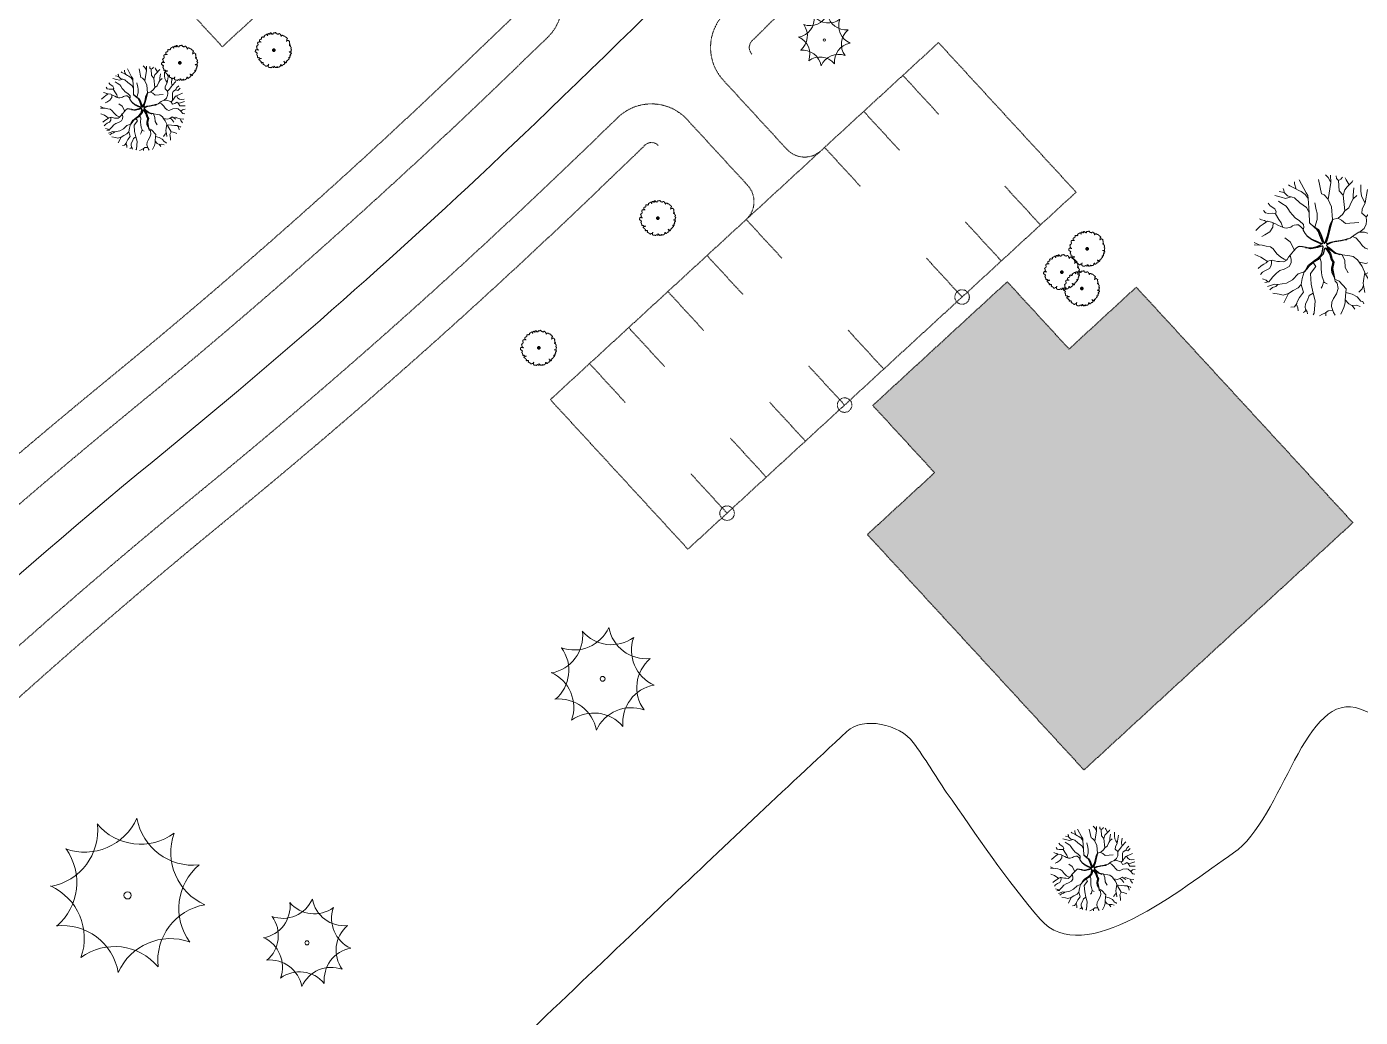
# Model space of a CAD drawing. Header units: feet. Extents: x 99089 to 101049, y 99298 to 100905.
# Drawn here: x 99781.5 to 100057.1, y 99948.9 to 100153.6 of the extents above; entities that cross this region are included whole.
import ezdxf

# ---------------------------------------------------------------- set-up
doc = ezdxf.new("R2010")
doc.units = ezdxf.units.FT
doc.header["$MEASUREMENT"] = 0
doc.linetypes.add('DGN Style 2', pattern=[27.4374, 16.46244, -10.97496])
for name, color, linetype, lineweight in [('Survey Exist Alignments', 1, 'DGN Style 2', 0), ('Survey Exist Building', 52, 'DGN Style 2', 0), ('Survey Exist Driveway', 92, 'DGN Style 2', 0), ('Survey Exist Pavement', 92, 'DGN Style 2', 0), ('Survey Exist Pole', 30, 'DGN Style 2', 0), ('Survey Exist Surface', 7, 'DGN Style 2', 0), ('Survey Exist Trees', 96, 'Continuous', 0)]:
    doc.layers.add(name, color=color, linetype=linetype, lineweight=lineweight)
doc.linetypes.add('StationLine', pattern='A,0,[2,dgnlstyle-.shx,S=0.039683,R=0,X=0,Y=0],100.0002', length=100.0002)
doc.linetypes.add('{ Tree Line }', pattern='A,0,[2,dgnlstyle-lstyle.shx,S=0.059208,R=0,X=0,Y=0],-7.4711', length=7.4711)

# ---------------------------------------------------------------- blocks, each defined once
blk = doc.blocks.new('Parking Light')
at = {"layer": 'Survey Exist Pole', "ltscale": 0.003281}
blk.add_circle((0, 0), 1.5, dxfattribs=at)
blk = doc.blocks.new('C Tree')
at = {"layer": 'Survey Exist Trees', "color": 3}
blk.add_circle((0, 0), 0.00164, dxfattribs=at)
for centre, start, end in [((-0.03928, 0.02941), 280.2067, 5.97162), ((-0.01935, 0.04536), 250.21132, 335.97623), ((0.00593, 0.04896), 220.21132, 305.97623), ((0.02962, 0.03943), 190.21133, 275.97624), ((0.04537, 0.01934), 160.21133, 245.97624), ((-0.04872, 0.00583), 310.2067, 35.97162), ((-0.04537, -0.01935), 340.21132, 65.97623), ((-0.02962, -0.03944), 10.21132, 95.97623), ((-0.00593, -0.04897), 40.21133, 125.97624), ((0.01935, -0.04537), 70.21133, 155.97624)]:
    blk.add_arc(centre, 0.02581, start, end, dxfattribs=at)
at = {"layer": 'Survey Exist Trees', "color": 3, "extrusion": (0, 0, -1)}
for centre, start, end in [((-0.049, -0.00594), 324.07279, 49.74889), ((-0.03947, -0.02965), 354.07279, 79.74889)]:
    blk.add_arc(centre, 0.02583, start, end, dxfattribs=at)
blk = doc.blocks.new('D  Ttree')
at = {"layer": 'Survey Exist Trees', "color": 3, "linetype": 'Continuous', "lineweight": 0, "flags": 128}
for points in [[(0.00265, 0.03471), (0.00128, 0.03704), (-0.00018, 0.03856)], [(0.00266, 0.03832), (0.00281, 0.03448), (0.00129, 0.02512), (0.00318, 0.02123), (0.00377, 0.01439), (0.00678, 0.01502), (0.00906, 0.01713), (0.01042, 0.01907), (0.00949, 0.02755), (0.00738, 0.02981), (0.00691, 0.03556), (0.0059, 0.03655), (0.00572, 0.03805)], [(0.00691, 0.03556), (0.00821, 0.03618), (0.00908, 0.03734)], [(0.01274, 0.03314), (0.01107, 0.03593), (0.01054, 0.03693)], [(-0.00892, 0.01804), (-0.01039, 0.02088), (-0.01406, 0.02346), (-0.01687, 0.02615), (-0.02066, 0.02713), (-0.02249, 0.02897), (-0.02519, 0.02955)], [(-0.02249, 0.02897), (-0.02265, 0.03033), (-0.02305, 0.03123)], [(-0.00954, 0.02565), (-0.01111, 0.02786), (-0.01331, 0.02946), (-0.01453, 0.03007), (-0.01685, 0.0313), (-0.01954, 0.03265), (-0.02021, 0.03311)], [(-0.01599, 0.03084), (-0.01697, 0.03362), (-0.01696, 0.03485)], [(-0.00882, 0.01255), (-0.00892, 0.01804), (-0.00954, 0.02565), (-0.00968, 0.02732), (-0.01064, 0.02875), (-0.01446, 0.03593)], [(0.00119, 0.02549), (-0.00083, 0.02766), (-0.00221, 0.02819), (-0.00388, 0.03599)], [(0.00949, 0.02753), (0.01032, 0.03042), (0.01168, 0.03213), (0.01438, 0.0347), (0.0147, 0.03541)], [(0.01484, 0.02551), (0.01485, 0.0276), (0.01535, 0.03151)], [(0.01832, 0.0074), (0.02093, 0.00949), (0.02192, 0.01172), (0.02215, 0.01356), (0.02192, 0.0157), (0.0196, 0.01785), (0.0198, 0.01998), (0.0215, 0.02344), (0.02274, 0.03057)], [(0.0215, 0.02344), (0.02108, 0.02392), (0.02023, 0.02551), (0.01938, 0.02722), (0.01914, 0.02967), (0.019, 0.03321)], [(-0.02329, 0.01007), (-0.02412, 0.01244), (-0.02534, 0.01428), (-0.02729, 0.01746), (-0.0268, 0.01857), (-0.02765, 0.02016), (-0.0301, 0.02175), (-0.0312, 0.02317)], [(-0.01867, 0.02662), (-0.02176, 0.02579), (-0.02421, 0.0264), (-0.02766, 0.02728)], [(-0.00989, 0.00516), (-0.00989, 0.00516), (-0.01116, 0.0068), (-0.01226, 0.00863), (-0.01188, 0.01023), (-0.012, 0.01157), (-0.0142, 0.01366), (-0.01665, 0.01525), (-0.01799, 0.01684), (-0.01933, 0.01832), (-0.02055, 0.02028), (-0.02141, 0.0215), (-0.02385, 0.0231), (-0.02556, 0.02432)], [(-0.00597, 0.01021), (-0.00465, 0.01438), (-0.00464, 0.01769), (-0.00513, 0.01953), (-0.00585, 0.02345)], [(0.01042, 0.01911), (0.01251, 0.02062), (0.01398, 0.02392), (0.01484, 0.02551), (0.01693, 0.02735)], [(0.02192, 0.01571), (0.02352, 0.01755), (0.02499, 0.01963), (0.0261, 0.02097), (0.02921, 0.02439)], [(0.02601, 0.02087), (0.02537, 0.02318), (0.02537, 0.02403), (0.02602, 0.02786)], [(-0.0321, 0.01309), (-0.03318, 0.0138), (-0.03477, 0.01416), (-0.03597, 0.01471)], [(-0.02728, 0.01744), (-0.02864, 0.01771), (-0.03097, 0.01759), (-0.03268, 0.01796), (-0.03374, 0.01929)], [(0.00651, 0.01497), (0.00852, 0.01401), (0.01069, 0.01213), (0.01792, 0.0127)], [(0.02619, 0.00713), (0.0262, 0.01407), (0.02677, 0.01546), (0.02914, 0.01704), (0.03034, 0.01896), (0.03199, 0.02047)], [(0.02915, 0.01705), (0.03025, 0.01656), (0.0311, 0.01631), (0.03314, 0.01849)], [(-0.01215, 0.0091), (-0.01323, 0.01023), (-0.0147, 0.01145), (-0.01592, 0.01145), (-0.01702, 0.01133), (-0.018, 0.01084), (-0.01886, 0.01023), (-0.02119, 0.00962), (-0.02242, 0.00974), (-0.02437, 0.01048), (-0.02596, 0.01122), (-0.02731, 0.01195), (-0.02939, 0.01293), (-0.03159, 0.01343), (-0.03269, 0.01269), (-0.03392, 0.01184), (-0.03551, 0.01073), (-0.03792, 0.0084)], [(-0.0285, 0.01251), (-0.02866, 0.01012), (-0.03026, 0.00767), (-0.03308, 0.00596), (-0.03465, 0.00512)], [(0.01223, 0.00382), (0.01332, 0.0042), (0.0159, 0.00628), (0.01798, 0.00738), (0.02104, 0.0075), (0.02435, 0.0064), (0.02533, 0.00628), (0.02643, 0.00738), (0.02778, 0.00934), (0.02913, 0.01117), (0.0306, 0.01191), (0.03269, 0.01288), (0.03524, 0.01392)], [(0.02982, 0.01151), (0.03109, 0.00958), (0.03256, 0.0086), (0.03464, 0.0081), (0.03683, 0.00862)], [(-0.02145, -0.00768), (-0.02246, -0.00716), (-0.02441, -0.00618), (-0.02649, -0.00422), (-0.02844, -0.00164), (-0.03003, -0.00042), (-0.03223, -0.00005), (-0.03444, 0.00032), (-0.03879, 0.00054)], [(-0.03576, 0.00039), (-0.03875, 0.00193)], [(-0.01687, -0.00222), (-0.0193, 0.00217), (-0.02212, 0.00433)], [(0.01438, 0.00506), (0.01638, 0.00445), (0.01846, 0.00212), (0.0198, 0.00028), (0.02139, -0.00119), (0.0231, -0.00168), (0.02531, -0.00071), (0.02666, -0.00034), (0.02984, 0.00003), (0.03143, -0.0001), (0.03351, -0.00206), (0.03558, -0.00439), (0.0374, -0.00482)], [(0.02492, 0.00633), (0.0263, 0.00407), (0.02838, 0.00468), (0.0301, 0.00578), (0.03132, 0.00492), (0.03279, 0.00259), (0.03769, 0.00244)], [(0.03104, 0.00512), (0.03193, 0.00505), (0.03365, 0.00529), (0.03726, 0.00638)], [(-0.03164, -0.0085), (-0.03323, -0.00739), (-0.03519, -0.00604), (-0.03846, -0.00468)], [(-0.01447, -0.00032), (-0.01473, -0.00031), (-0.01608, -0.00128), (-0.01743, -0.00288), (-0.01841, -0.00398), (-0.01914, -0.00483), (-0.02013, -0.00618), (-0.02099, -0.00728), (-0.02185, -0.00802), (-0.02283, -0.00863), (-0.02503, -0.0085), (-0.02613, -0.0085), (-0.02785, -0.00801), (-0.02907, -0.00776), (-0.03017, -0.00789), (-0.0314, -0.00825), (-0.03238, -0.00923), (-0.03348, -0.00984), (-0.03495, -0.01082), (-0.03665, -0.01232)], [(-0.01926, -0.00499), (-0.01866, -0.00728), (-0.01879, -0.00924), (-0.01977, -0.01108), (-0.02247, -0.01255), (-0.0248, -0.0134), (-0.02664, -0.01475), (-0.0286, -0.01683), (-0.02995, -0.01842), (-0.03093, -0.0194), (-0.03308, -0.01981)], [(-0.0031, -0.00634), (-0.00238, -0.00864), (-0.00251, -0.0122), (-0.00227, -0.01465), (-0.00191, -0.01673), (-0.00106, -0.01906), (-0.00192, -0.02199), (-0.00254, -0.02297)], [(0.00902, -0.00485), (0.01311, -0.00534), (0.01493, -0.00575), (0.01734, -0.00757), (0.01821, -0.00884), (0.01979, -0.01116), (0.02163, -0.01535), (0.02498, -0.0211), (0.02379, -0.02336), (0.02437, -0.02683), (0.02448, -0.02868)], [(0.00902, -0.00485), (0.0104, -0.00789), (0.01059, -0.01165), (0.01228, -0.01457)], [(0.03378, -0.00236), (0.03523, -0.00096), (0.03773, -0.00061)], [(-0.02935, -0.0078), (-0.02932, -0.00936), (-0.02957, -0.01058), (-0.03055, -0.01217), (-0.03263, -0.01327), (-0.03423, -0.01425), (-0.03536, -0.01555)], [(-0.0227, -0.03089), (-0.02021, -0.02575), (-0.01766, -0.02419), (-0.01488, -0.02277), (-0.01328, -0.02102), (-0.01269, -0.01772), (-0.01172, -0.01404), (-0.01485, -0.01523), (-0.018, -0.01833), (-0.02122, -0.02015), (-0.02592, -0.02096), (-0.02769, -0.02075), (-0.03156, -0.02208)], [(-0.00673, -0.00906), (-0.0054, -0.01119), (-0.00827, -0.01501), (-0.00794, -0.02077), (-0.00683, -0.02563), (-0.00574, -0.02971), (-0.00617, -0.03652), (-0.00675, -0.03736)], [(0.01821, -0.00884), (0.02174, -0.00952), (0.02382, -0.00879), (0.02591, -0.00757), (0.02921, -0.00953)], [(0.02124, -0.01446), (0.02062, -0.01773), (0.02024, -0.02018), (0.02073, -0.02238), (0.02121, -0.0252)], [(0.02424, -0.00854), (0.02565, -0.00977), (0.02761, -0.01222)], [(0.02732, -0.0084), (0.02884, -0.00781), (0.03104, -0.00855), (0.03312, -0.00916), (0.03647, -0.0095)], [(0.03285, -0.00908), (0.03373, -0.01063), (0.03539, -0.01291)], [(-0.03137, -0.01948), (-0.03231, -0.01866), (-0.03421, -0.01785)], [(-0.02593, -0.02096), (-0.02702, -0.02197), (-0.02886, -0.02258), (-0.0303, -0.02374)], [(-0.01328, -0.02102), (-0.01233, -0.02407), (-0.01197, -0.02517), (-0.01418, -0.02799), (-0.01541, -0.03031), (-0.01578, -0.03178), (-0.01505, -0.0335), (-0.01493, -0.03516)], [(-0.0012, -0.01953), (-0.00069, -0.01979), (0.00077, -0.02053)], [(0.00473, -0.01776), (0.00506, -0.01906), (0.00628, -0.02016), (0.00677, -0.0231), (0.0059, -0.02592), (0.00418, -0.02861), (0.00332, -0.03045), (0.00307, -0.0329), (0.00429, -0.03621), (0.00508, -0.03756)], [(0.00478, -0.01798), (0.00728, -0.01908), (0.01117, -0.02335), (0.01093, -0.02531), (0.01065, -0.02943), (0.01052, -0.03081), (0.00989, -0.03341), (0.0083, -0.03694)], [(0.0205, -0.02134), (0.01975, -0.02324), (0.01803, -0.02507)], [(0.02163, -0.01535), (0.02295, -0.01467), (0.02552, -0.01491), (0.02809, -0.01516), (0.03042, -0.01529), (0.03164, -0.01651), (0.03238, -0.01925)], [(0.02498, -0.02111), (0.02685, -0.02141), (0.02954, -0.02227), (0.03027, -0.02243)], [(0.03103, -0.0159), (0.03201, -0.01578), (0.0336, -0.01651), (0.03373, -0.01677)], [(-0.02021, -0.02575), (-0.02312, -0.02675), (-0.02532, -0.02626), (-0.02864, -0.02566)], [(-0.00683, -0.02563), (-0.00891, -0.02689), (-0.00978, -0.02946), (-0.01101, -0.03142), (-0.01113, -0.03326), (-0.01089, -0.03436), (-0.01004, -0.03583), (-0.00988, -0.03681)], [(0.01093, -0.02531), (0.01432, -0.02614), (0.01708, -0.0277), (0.01912, -0.02997), (0.0201, -0.03022), (0.02075, -0.03134)], [(-0.01566, -0.03132), (-0.01701, -0.03301), (-0.01892, -0.03326)], [(-0.01062, -0.03482), (-0.01151, -0.0357), (-0.01223, -0.03614)], [(0.00386, -0.03504), (0.00135, -0.03523), (-0.00012, -0.03633), (-0.00208, -0.03718), (-0.0034, -0.03786)], [(0.01065, -0.02932), (0.0125, -0.03144), (0.01421, -0.0323), (0.01666, -0.03218), (0.01868, -0.03281)], [(0.01431, -0.03229), (0.01582, -0.03431)], [(0.00004, -0.03621), (0.00013, -0.03797)]]:
    blk.add_lwpolyline(points, dxfattribs=at)
at = {"layer": 'Survey Exist Trees', "color": 3, "linetype": 'Continuous', "lineweight": 30, "flags": 128}
for points in [[(-0.00806, 0.0038), (-0.00679, 0.00337), (-0.00507, 0.00255), (-0.00346, 0.00185), (-0.00206, 0.00126), (-0.00173, 0.00128), (-0.00161, 0.00165), (-0.00214, 0.00311), (-0.00309, 0.00568), (-0.00398, 0.00777), (-0.00455, 0.00877), (-0.00617, 0.01021), (-0.00882, 0.01255)], [(-0.00664, 0.01063), (-0.00509, 0.00966), (-0.00397, 0.00896), (-0.00306, 0.00711), (-0.00226, 0.00531), (-0.00149, 0.00308), (-0.00102, 0.00173), (-0.00079, 0.00143), (-0.00043, 0.00153), (-0.00009, 0.00241), (0.00045, 0.0039), (0.00116, 0.00585), (0.00177, 0.00825), (0.0023, 0.01053), (0.00277, 0.0122), (0.00345, 0.01336)], [(0.00377, 0.01439), (0.00279, 0.01118), (0.00215, 0.0085), (0.0014, 0.00549), (0.00045, 0.00242), (0.0003, 0.00195), (0.00049, 0.00141), (0.00092, 0.00136), (0.00303, 0.00209), (0.00536, 0.00256), (0.00809, 0.00298), (0.00987, 0.00337), (0.01138, 0.00353)], [(-0.01092, -0.00083), (-0.00875, -0.00105), (-0.00679, -0.00085), (-0.00462, -0.00031), (-0.00265, 0.00051), (-0.00246, 0.00086), (-0.00271, 0.00113), (-0.00587, 0.00255), (-0.00762, 0.00347), (-0.00989, 0.00516)], [(0.01223, 0.00382), (0.01061, 0.00327), (0.00845, 0.00273), (0.00609, 0.00235), (0.00374, 0.00199), (0.00215, 0.00123), (0.00067, 0.00052), (0.00049, 0.00029), (0.00089, -0.00024), (0.00216, -0.00126), (0.00454, -0.00316), (0.00561, -0.00391), (0.00771, -0.00459)], [(-0.01064, -0.01283), (-0.00929, -0.01036), (-0.00774, -0.0091), (-0.00602, -0.00786), (-0.00419, -0.00658), (-0.0025, -0.00475), (-0.00187, -0.00358), (-0.00134, -0.00065), (-0.00151, -0.0002), (-0.00194, -0.0001), (-0.00453, -0.00083), (-0.00718, -0.00141), (-0.0083, -0.00152), (-0.01058, -0.00089), (-0.01256, -0.00051), (-0.01447, -0.00032)], [(0.00452, -0.01674), (0.00353, -0.01454), (0.00332, -0.01254), (0.00326, -0.01185), (0.00368, -0.01069), (0.00406, -0.00882), (0.00298, -0.00698), (0.00245, -0.0047), (0.00159, -0.00318), (0.00043, -0.00154), (0, -0.00128), (-0.00044, -0.00138), (-0.00074, -0.00188), (-0.00123, -0.00382), (-0.00137, -0.00441), (-0.0031, -0.00634), (-0.00403, -0.00735), (-0.00673, -0.00906), (-0.00944, -0.01149), (-0.01172, -0.01404)], [(0.00902, -0.00485), (0.00522, -0.0041), (0.00348, -0.0028), (0.00067, -0.00107), (0.00172, -0.00268), (0.00264, -0.0041), (0.00295, -0.00544), (0.0036, -0.00741), (0.00448, -0.00889), (0.00362, -0.01228), (0.00473, -0.01776)]]:
    blk.add_lwpolyline(points, dxfattribs=at)
blk = doc.blocks.new('S Tree')
at = {"layer": 'Survey Exist Trees', "color": 3, "linetype": 'Continuous', "lineweight": 0}
blk.add_circle((0, 0), 0.00164, dxfattribs=at)
blk.add_open_spline([(-0.0103, 0.0211), (-0.0128, 0.0196), (-0.0131, 0.0196), (-0.0129, 0.0194), (-0.0129, 0.0191), (-0.0128, 0.0188), (-0.0128, 0.0185), (-0.0126, 0.0182), (-0.0129, 0.018), (-0.0131, 0.0178), (-0.0135, 0.0176), (-0.014, 0.0175), (-0.0142, 0.0176), (-0.0142, 0.0179), (-0.0145, 0.0182), (-0.0148, 0.018), (-0.0151, 0.0179), (-0.0154, 0.0178), (-0.0157, 0.0178), (-0.016, 0.0178), (-0.0163, 0.0175), (-0.0167, 0.0173), (-0.0163, 0.017), (-0.0163, 0.0167), (-0.0164, 0.0165), (-0.0164, 0.0162), (-0.0164, 0.0159), (-0.0164, 0.0156), (-0.0166, 0.0153), (-0.0169, 0.015), (-0.0171, 0.0149), (-0.0174, 0.0149), (-0.0177, 0.0149), (-0.018, 0.0147), (-0.0183, 0.0146), (-0.0186, 0.0144), (-0.0189, 0.0143), (-0.0192, 0.0138), (-0.0192, 0.0135), (-0.0192, 0.0133), (-0.0192, 0.013), (-0.0192, 0.0125), (-0.0192, 0.0122), (-0.019, 0.0118), (-0.0171, 0.011), (-0.0192, 0.0114), (-0.0195, 0.0112), (-0.0198, 0.0111), (-0.02, 0.0109), (-0.0203, 0.0109), (-0.0206, 0.0111), (-0.0209, 0.0109), (-0.0212, 0.0109), (-0.0215, 0.0106), (-0.0215, 0.0104), (-0.0216, 0.0101), (-0.0218, 0.0098), (-0.0219, 0.0095), (-0.0219, 0.0092), (-0.0218, 0.0092), (-0.0218, 0.0089), (-0.0216, 0.0086), (-0.0215, 0.0083), (-0.0212, 0.0082), (-0.0212, 0.0079), (-0.0212, 0.0076), (-0.0213, 0.0073), (-0.0215, 0.007), (-0.0216, 0.0067), (-0.0216, 0.0064), (-0.0218, 0.0061), (-0.0221, 0.006), (-0.0224, 0.0057), (-0.0228, 0.0056), (-0.023, 0.0055), (-0.023, 0.0056), (-0.0231, 0.0057), (-0.0233, 0.0053), (-0.0233, 0.0053), (-0.023, 0.0053), (-0.0231, 0.0052), (-0.0232, 0.0051), (-0.0236, 0.0046), (-0.0231, 0.0044), (-0.0231, 0.0041), (-0.0229, 0.0038), (-0.0229, 0.0035), (-0.0229, 0.0032), (-0.0229, 0.003), (-0.0229, 0.0027), (-0.0229, 0.0024), (-0.0228, 0.0021), (-0.0225, 0.0021), (-0.0224, 0.0018), (-0.0225, 0.0015), (-0.0225, 0.0012), (-0.0207, 0.0001), (-0.0227, 0.0006), (-0.0229, 0.0006), (-0.0232, 0.0005), (-0.0235, 0.0006), (-0.0238, 0.0008), (-0.0241, 0.0006), (-0.0244, 0.0005), (-0.0245, 0.0002), (-0.0247, -0.0001), (-0.0247, -0.0005), (-0.0248, -0.001), (-0.0248, -0.0013), (-0.025, -0.0015), (-0.025, -0.0018), (-0.025, -0.0021), (-0.0248, -0.0024), (-0.0245, -0.0026), (-0.0241, -0.0029), (-0.0238, -0.0029), (-0.0235, -0.0029), (-0.0232, -0.003), (-0.0234, -0.0031), (-0.0235, -0.0032), (-0.0235, -0.0034), (-0.0232, -0.0036), (-0.0229, -0.0037), (-0.0227, -0.0037), (-0.0224, -0.0039), (-0.0222, -0.0042), (-0.0224, -0.0044), (-0.0225, -0.0047), (-0.0227, -0.005), (-0.0227, -0.0051), (-0.0227, -0.0052), (-0.0225, -0.0053), (-0.0227, -0.0054), (-0.0227, -0.0055), (-0.0229, -0.0056), (-0.0231, -0.0059), (-0.0229, -0.0062), (-0.0229, -0.0065), (-0.0227, -0.0068), (-0.0225, -0.0071), (-0.0222, -0.0072), (-0.0221, -0.0075), (-0.0221, -0.0078), (-0.0221, -0.0081), (-0.0219, -0.0084), (-0.0219, -0.0087), (-0.0219, -0.0089), (-0.0219, -0.0092), (-0.0219, -0.0095), (-0.0219, -0.0098), (-0.0218, -0.0101), (-0.0215, -0.0103), (-0.0212, -0.0103), (-0.0209, -0.0103), (-0.0206, -0.0101), (-0.0203, -0.01), (-0.02, -0.01), (-0.0198, -0.01), (-0.0196, -0.0103), (-0.0196, -0.0105), (-0.0192, -0.0108), (-0.0189, -0.0111), (-0.0165, -0.0111), (-0.0192, -0.0117), (-0.0195, -0.012), (-0.0198, -0.012), (-0.02, -0.012), (-0.0202, -0.0123), (-0.0202, -0.0126), (-0.0202, -0.013), (-0.02, -0.0133), (-0.0198, -0.0133), (-0.0195, -0.0134), (-0.0192, -0.0136), (-0.0187, -0.014), (-0.0184, -0.0143), (-0.0183, -0.0146), (-0.0183, -0.0149), (-0.018, -0.0149), (-0.0177, -0.015), (-0.0176, -0.0153), (-0.0173, -0.0155), (-0.0169, -0.0156), (-0.0167, -0.0159), (-0.0166, -0.0162), (-0.0169, -0.0164), (-0.017, -0.0166), (-0.0173, -0.0166), (-0.0171, -0.0169), (-0.0169, -0.0172), (-0.0164, -0.0174), (-0.0161, -0.0175), (-0.0163, -0.0172), (-0.016, -0.0171), (-0.0157, -0.0169), (-0.0154, -0.0169), (-0.0151, -0.0169), (-0.0148, -0.0169), (-0.0144, -0.0169), (-0.0142, -0.0172), (-0.0142, -0.0175), (-0.0142, -0.0178), (-0.0141, -0.0181), (-0.0141, -0.0185), (-0.0144, -0.0187), (-0.0147, -0.0188), (-0.0144, -0.0191), (-0.0142, -0.0194), (-0.014, -0.0195), (-0.0137, -0.0195), (-0.0134, -0.0198), (-0.0131, -0.02), (-0.0128, -0.02), (-0.0125, -0.02), (-0.0122, -0.0203), (-0.0118, -0.0206), (-0.0116, -0.0209), (-0.0116, -0.0211), (-0.0113, -0.0213), (-0.0112, -0.0216), (-0.0109, -0.0216), (-0.0106, -0.0217), (-0.0103, -0.0217), (-0.0099, -0.0217), (-0.0095, -0.0217), (-0.0095, -0.0214), (-0.0093, -0.0211), (-0.009, -0.0211), (-0.0086, -0.0211), (-0.0083, -0.021), (-0.008, -0.0209), (-0.0077, -0.0209), (-0.0068, -0.0191), (-0.0074, -0.0211), (-0.0074, -0.0214), (-0.0074, -0.0217), (-0.0074, -0.022), (-0.0074, -0.0223), (-0.0073, -0.0226), (-0.007, -0.0227), (-0.0067, -0.023), (-0.0066, -0.0233), (-0.0063, -0.0233), (-0.006, -0.0233), (-0.0057, -0.0235), (-0.0054, -0.0235), (-0.0051, -0.0235), (-0.0048, -0.0235), (-0.0045, -0.0235), (-0.0042, -0.0235), (-0.0039, -0.0235), (-0.0037, -0.0235), (-0.0037, -0.0238), (-0.0034, -0.0238), (-0.0031, -0.0236), (-0.0028, -0.0233), (-0.0024, -0.023), (-0.0021, -0.0229), (-0.0018, -0.0226), (-0.0015, -0.0227), (-0.0012, -0.023), (-0.0009, -0.0233), (-0.0006, -0.0235), (-0.0002, -0.0235), (0.0001, -0.0233), (0.0004, -0.0232), (0.0004, -0.0232), (0.0004, -0.0227), (0.0004, -0.0223), (0.0003, -0.022), (0.0001, -0.0216), (0.0001, -0.0219), (0.0004, -0.0219), (0.0007, -0.0219), (0.001, -0.022), (0.0014, -0.0224), (0.0017, -0.0227), (0.0017, -0.023), (0.0019, -0.0233), (0.0021, -0.0235), (0.0024, -0.0235), (0.0027, -0.0236), (0.003, -0.0235), (0.0034, -0.0233), (0.0037, -0.0233), (0.004, -0.0232), (0.0042, -0.0229), (0.0045, -0.0226), (0.0046, -0.0223), (0.0043, -0.0223), (0.0046, -0.0223), (0.0049, -0.0223), (0.0048, -0.0226), (0.0046, -0.0229), (0.0045, -0.0232), (0.0043, -0.0235), (0.0046, -0.0235), (0.0049, -0.0233), (0.0052, -0.0233), (0.0055, -0.0233), (0.0059, -0.023), (0.0063, -0.0229), (0.0066, -0.0229), (0.0069, -0.0229), (0.0072, -0.0229), (0.0077, -0.0227), (0.0079, -0.0227), (0.0082, -0.0227), (0.0082, -0.0224), (0.0084, -0.0222), (0.0085, -0.0219), (0.0088, -0.0217), (0.0091, -0.0214), (0.0091, -0.0211), (0.0092, -0.0209), (0.0095, -0.0209), (0.0095, -0.0206), (0.0092, -0.0203), (0.0092, -0.02), (0.0094, -0.0197), (0.0097, -0.0197), (0.0098, -0.0194), (0.0101, -0.0195), (0.0101, -0.0198), (0.0101, -0.0201), (0.0103, -0.0204), (0.0104, -0.0207), (0.0107, -0.0211), (0.0107, -0.0214), (0.011, -0.0211), (0.0113, -0.0211), (0.0116, -0.021), (0.0117, -0.0207), (0.012, -0.0206), (0.0123, -0.0203), (0.0124, -0.02), (0.0126, -0.0197), (0.0129, -0.0194), (0.0133, -0.0194), (0.0136, -0.0193), (0.0139, -0.0193), (0.0142, -0.0191), (0.0145, -0.0188), (0.0148, -0.0187), (0.015, -0.0187), (0.015, -0.0184), (0.0149, -0.0181), (0.0148, -0.0177), (0.0148, -0.0172), (0.0148, -0.0169), (0.0138, -0.015), (0.015, -0.0165), (0.015, -0.0162), (0.015, -0.0159), (0.0153, -0.0161), (0.0156, -0.0161), (0.0159, -0.0164), (0.0158, -0.0166), (0.0159, -0.0169), (0.0162, -0.0172), (0.0165, -0.0174), (0.0168, -0.0172), (0.0169, -0.0169), (0.0171, -0.0166), (0.0172, -0.0164), (0.0172, -0.0161), (0.0174, -0.0158), (0.0175, -0.0155), (0.0175, -0.0152), (0.0174, -0.0149), (0.0174, -0.0146), (0.0177, -0.0146), (0.0179, -0.0145), (0.0182, -0.0145), (0.0187, -0.0142), (0.0188, -0.0139), (0.0188, -0.0136), (0.0191, -0.0134), (0.0195, -0.0132), (0.0197, -0.0129), (0.02, -0.0127), (0.02, -0.0124), (0.0201, -0.0121), (0.0204, -0.0121), (0.0207, -0.012), (0.021, -0.0119), (0.021, -0.0116), (0.021, -0.0113), (0.021, -0.011), (0.0208, -0.0107), (0.0206, -0.0107), (0.0203, -0.0108), (0.0203, -0.0105), (0.0204, -0.0103), (0.0204, -0.01), (0.0206, -0.0097), (0.0206, -0.01), (0.0208, -0.01), (0.0211, -0.01), (0.0214, -0.0101), (0.0217, -0.0101), (0.0219, -0.0098), (0.0221, -0.0097), (0.0221, -0.0094), (0.0221, -0.0091), (0.022, -0.0088), (0.0217, -0.0087), (0.0219, -0.0084), (0.022, -0.0081), (0.0223, -0.0079), (0.0223, -0.0076), (0.022, -0.0075), (0.0221, -0.0072), (0.0224, -0.0071), (0.0227, -0.0071), (0.023, -0.0068), (0.023, -0.0065), (0.0229, -0.0062), (0.0226, -0.006), (0.0223, -0.0058), (0.0224, -0.0055), (0.0227, -0.0053), (0.023, -0.0052), (0.0232, -0.0049), (0.0237, -0.0042), (0.0236, -0.0046), (0.0239, -0.0047), (0.0239, -0.0044), (0.0239, -0.0042), (0.0237, -0.0039), (0.0236, -0.0036), (0.0235, -0.0033), (0.0233, -0.003), (0.0208, -0.0025), (0.0232, -0.0024), (0.0235, -0.0023), (0.0236, -0.002), (0.0233, -0.0017), (0.0233, -0.0014), (0.0233, -0.0011), (0.0233, -0.0008), (0.0236, -0.0008), (0.0236, -0.0005), (0.0237, -0.0002), (0.0237, 0), (0.024, 0.0003), (0.0242, 0.0006), (0.0239, 0.0008), (0.0235, 0.0012), (0.0232, 0.0015), (0.023, 0.0018), (0.0232, 0.0021), (0.0233, 0.0024), (0.0236, 0.0024), (0.0236, 0.0027), (0.0237, 0.003), (0.0237, 0.0032), (0.0237, 0.0035), (0.0236, 0.0038), (0.0236, 0.0041), (0.0233, 0.0043), (0.023, 0.0044), (0.0229, 0.0047), (0.0227, 0.0051), (0.0227, 0.0054), (0.0226, 0.0058), (0.0225, 0.0059), (0.0223, 0.006), (0.0221, 0.006), (0.0219, 0.006), (0.0218, 0.0059), (0.0214, 0.0061), (0.0212, 0.0064), (0.0212, 0.0069), (0.0216, 0.0071), (0.0218, 0.007), (0.0217, 0.0069), (0.0221, 0.0067), (0.0221, 0.0068), (0.0224, 0.0069), (0.0224, 0.0071), (0.0222, 0.0073), (0.0219, 0.0077), (0.0217, 0.0077), (0.0217, 0.0078), (0.0216, 0.0079), (0.0216, 0.0082), (0.0217, 0.0085), (0.0217, 0.0088), (0.0216, 0.009), (0.0216, 0.0093), (0.0216, 0.0098), (0.0214, 0.0102), (0.0214, 0.0105), (0.0213, 0.0108), (0.0213, 0.0111), (0.0214, 0.0114), (0.0216, 0.0117), (0.0214, 0.012), (0.0211, 0.0121), (0.0207, 0.0124), (0.0206, 0.0127), (0.0203, 0.013), (0.02, 0.0131), (0.0197, 0.0133), (0.0194, 0.0133), (0.0191, 0.0133), (0.0191, 0.013), (0.0187, 0.013), (0.0184, 0.013), (0.0171, 0.0118), (0.0179, 0.0135), (0.0177, 0.0137), (0.0177, 0.014), (0.0177, 0.0143), (0.0177, 0.0146), (0.0177, 0.0149), (0.0179, 0.015), (0.0182, 0.0151), (0.0185, 0.0153), (0.0185, 0.0156), (0.0185, 0.0159), (0.0182, 0.016), (0.0179, 0.0163), (0.0177, 0.0167), (0.0177, 0.017), (0.0174, 0.017), (0.0169, 0.0172), (0.0168, 0.0175), (0.0165, 0.0175), (0.0162, 0.0176), (0.0159, 0.0178), (0.0158, 0.018), (0.0155, 0.0183), (0.0153, 0.0186), (0.0153, 0.0189), (0.015, 0.0189), (0.0148, 0.0191), (0.0145, 0.0191), (0.0142, 0.0191), (0.0139, 0.0192), (0.0136, 0.0192), (0.0133, 0.0194), (0.013, 0.0194), (0.0129, 0.0196), (0.0129, 0.0199), (0.012, 0.0202), (0.0117, 0.0201), (0.0114, 0.0201), (0.0111, 0.0199), (0.0099, 0.0185), (0.0104, 0.0201), (0.01, 0.0202), (0.0097, 0.0202), (0.0094, 0.0204), (0.0091, 0.0204), (0.0091, 0.0207), (0.0091, 0.021), (0.0091, 0.0212), (0.0094, 0.0212), (0.0091, 0.0214), (0.0085, 0.0217), (0.0081, 0.022), (0.0081, 0.0223), (0.0078, 0.0224), (0.0075, 0.0225), (0.0072, 0.0225), (0.0068, 0.0225), (0.0068, 0.0223), (0.0065, 0.022), (0.0062, 0.0218), (0.0059, 0.0215), (0.0056, 0.0214), (0.0052, 0.0218), (0.0049, 0.0221), (0.0046, 0.0221), (0.0042, 0.0221), (0.0039, 0.0221), (0.0037, 0.0224), (0.0034, 0.0225), (0.0033, 0.0228), (0.0033, 0.0231), (0.0032, 0.0234), (0.0029, 0.0237), (0.0026, 0.0239), (0.0023, 0.0239), (0.002, 0.0237), (0.0019, 0.0234), (0.0016, 0.0231), (0.0013, 0.0233), (0.001, 0.0233), (0.0005, 0.0234), (0.0003, 0.0234), (0, 0.0234), (-0.0003, 0.0231), (-0.0006, 0.0231), (-0.0009, 0.023), (-0.001, 0.0227), (-0.0013, 0.0225), (-0.0012, 0.0223), (-0.0009, 0.022), (-0.001, 0.0217), (-0.0013, 0.0217), (-0.0016, 0.0217), (-0.0019, 0.0218), (-0.0022, 0.0218), (-0.0025, 0.0218), (-0.0028, 0.0218), (-0.0031, 0.022), (-0.0031, 0.0223), (-0.0031, 0.0225), (-0.0031, 0.0228), (-0.0034, 0.023), (-0.0037, 0.0233), (-0.0039, 0.0233), (-0.0042, 0.0233), (-0.0045, 0.0233), (-0.0048, 0.0233), (-0.005, 0.023), (-0.005, 0.0227), (-0.0048, 0.0224), (-0.0048, 0.0221), (-0.0048, 0.0218), (-0.005, 0.0215), (-0.0053, 0.0215), (-0.0055, 0.0215), (-0.0058, 0.0215), (-0.0061, 0.0217), (-0.0061, 0.022), (-0.0061, 0.0223), (-0.0061, 0.0225), (-0.0064, 0.0225), (-0.0067, 0.0225), (-0.007, 0.0224), (-0.0073, 0.0223), (-0.0076, 0.0223), (-0.0079, 0.0223), (-0.0079, 0.022), (-0.008, 0.0217), (-0.008, 0.0214), (-0.0082, 0.0211), (-0.0085, 0.0185), (-0.0087, 0.0212), (-0.0089, 0.0215), (-0.0092, 0.0217), (-0.0095, 0.0217), (-0.0097, 0.0215), (-0.01, 0.0214), (-0.0103, 0.0211)], degree=1, knots=[0, 0, 0.125, 0.12766, 0.130319, 0.132979, 0.135638, 0.138298, 0.140957, 0.143617, 0.146277, 0.148936, 0.151596, 0.154255, 0.156915, 0.159574, 0.162234, 0.164894, 0.167553, 0.170213, 0.172872, 0.175532, 0.178191, 0.180851, 0.183511, 0.18617, 0.18883, 0.191489, 0.194149, 0.196809, 0.199468, 0.202128, 0.204787, 0.207447, 0.210106, 0.212766, 0.215426, 0.218085, 0.220745, 0.223404, 0.226064, 0.228723, 0.231383, 0.234043, 0.236702, 0.239362, 0.242021, 0.244681, 0.24734, 0.25, 0.25125, 0.2525, 0.25375, 0.255, 0.25625, 0.2575, 0.25875, 0.26, 0.26125, 0.2625, 0.26375, 0.265, 0.26625, 0.2675, 0.26875, 0.27, 0.27125, 0.2725, 0.27375, 0.275, 0.27625, 0.2775, 0.27875, 0.28, 0.28125, 0.2825, 0.28375, 0.285, 0.28625, 0.2875, 0.28875, 0.29, 0.29125, 0.2925, 0.29375, 0.295, 0.29625, 0.2975, 0.29875, 0.3, 0.30125, 0.3025, 0.30375, 0.305, 0.30625, 0.3075, 0.30875, 0.31, 0.31125, 0.3125, 0.31375, 0.315, 0.31625, 0.3175, 0.31875, 0.32, 0.32125, 0.3225, 0.32375, 0.325, 0.32625, 0.3275, 0.32875, 0.33, 0.33125, 0.3325, 0.33375, 0.335, 0.33625, 0.3375, 0.33875, 0.34, 0.34125, 0.3425, 0.34375, 0.345, 0.34625, 0.3475, 0.34875, 0.35, 0.35125, 0.3525, 0.35375, 0.355, 0.35625, 0.3575, 0.35875, 0.36, 0.36125, 0.3625, 0.36375, 0.365, 0.36625, 0.3675, 0.36875, 0.37, 0.37125, 0.3725, 0.37375, 0.375, 0.37625, 0.3775, 0.37875, 0.38, 0.38125, 0.3825, 0.38375, 0.385, 0.38625, 0.3875, 0.38875, 0.39, 0.39125, 0.3925, 0.39375, 0.395, 0.39625, 0.3975, 0.39875, 0.4, 0.40125, 0.4025, 0.40375, 0.405, 0.40625, 0.4075, 0.40875, 0.41, 0.41125, 0.4125, 0.41375, 0.415, 0.41625, 0.4175, 0.41875, 0.42, 0.42125, 0.4225, 0.42375, 0.425, 0.42625, 0.4275, 0.42875, 0.43, 0.43125, 0.4325, 0.43375, 0.435, 0.43625, 0.4375, 0.43875, 0.44, 0.44125, 0.4425, 0.44375, 0.445, 0.44625, 0.4475, 0.44875, 0.45, 0.45125, 0.4525, 0.45375, 0.455, 0.45625, 0.4575, 0.45875, 0.46, 0.46125, 0.4625, 0.46375, 0.465, 0.46625, 0.4675, 0.46875, 0.47, 0.47125, 0.4725, 0.47375, 0.475, 0.47625, 0.4775, 0.47875, 0.48, 0.48125, 0.4825, 0.48375, 0.485, 0.48625, 0.4875, 0.48875, 0.49, 0.49125, 0.4925, 0.49375, 0.495, 0.49625, 0.4975, 0.49875, 0.5, 0.50125, 0.5025, 0.50375, 0.505, 0.50625, 0.5075, 0.50875, 0.51, 0.51125, 0.5125, 0.51375, 0.515, 0.51625, 0.5175, 0.51875, 0.52, 0.52125, 0.5225, 0.52375, 0.525, 0.52625, 0.5275, 0.52875, 0.53, 0.53125, 0.5325, 0.53375, 0.535, 0.53625, 0.5375, 0.53875, 0.54, 0.54125, 0.5425, 0.54375, 0.545, 0.54625, 0.5475, 0.54875, 0.55, 0.55125, 0.5525, 0.55375, 0.555, 0.55625, 0.5575, 0.55875, 0.56, 0.56125, 0.5625, 0.56375, 0.565, 0.56625, 0.5675, 0.56875, 0.57, 0.57125, 0.5725, 0.57375, 0.575, 0.57625, 0.5775, 0.57875, 0.58, 0.58125, 0.5825, 0.58375, 0.585, 0.58625, 0.5875, 0.58875, 0.59, 0.59125, 0.5925, 0.59375, 0.595, 0.59625, 0.5975, 0.59875, 0.6, 0.60125, 0.6025, 0.60375, 0.605, 0.60625, 0.6075, 0.60875, 0.61, 0.61125, 0.6125, 0.61375, 0.615, 0.61625, 0.6175, 0.61875, 0.62, 0.62125, 0.6225, 0.62375, 0.625, 0.62625, 0.6275, 0.62875, 0.63, 0.63125, 0.6325, 0.63375, 0.635, 0.63625, 0.6375, 0.63875, 0.64, 0.64125, 0.6425, 0.64375, 0.645, 0.64625, 0.6475, 0.64875, 0.65, 0.65125, 0.6525, 0.65375, 0.655, 0.65625, 0.6575, 0.65875, 0.66, 0.66125, 0.6625, 0.66375, 0.665, 0.66625, 0.6675, 0.66875, 0.67, 0.67125, 0.6725, 0.67375, 0.675, 0.67625, 0.6775, 0.67875, 0.68, 0.68125, 0.6825, 0.68375, 0.685, 0.68625, 0.6875, 0.68875, 0.69, 0.69125, 0.6925, 0.69375, 0.695, 0.69625, 0.6975, 0.69875, 0.7, 0.70125, 0.7025, 0.70375, 0.705, 0.70625, 0.7075, 0.70875, 0.71, 0.71125, 0.7125, 0.71375, 0.715, 0.71625, 0.7175, 0.71875, 0.72, 0.72125, 0.7225, 0.72375, 0.725, 0.72625, 0.7275, 0.72875, 0.73, 0.73125, 0.7325, 0.73375, 0.735, 0.73625, 0.7375, 0.73875, 0.74, 0.74125, 0.7425, 0.74375, 0.745, 0.74625, 0.7475, 0.74875, 0.75, 0.75125, 0.7525, 0.75375, 0.755, 0.75625, 0.7575, 0.75875, 0.76, 0.76125, 0.7625, 0.76375, 0.765, 0.76625, 0.7675, 0.76875, 0.77, 0.77125, 0.7725, 0.77375, 0.775, 0.77625, 0.7775, 0.77875, 0.78, 0.78125, 0.7825, 0.78375, 0.785, 0.78625, 0.7875, 0.78875, 0.79, 0.79125, 0.7925, 0.79375, 0.795, 0.79625, 0.7975, 0.79875, 0.8, 0.80125, 0.8025, 0.80375, 0.805, 0.80625, 0.8075, 0.80875, 0.81, 0.81125, 0.8125, 0.81375, 0.815, 0.81625, 0.8175, 0.81875, 0.82, 0.82125, 0.8225, 0.82375, 0.825, 0.82625, 0.8275, 0.82875, 0.83, 0.83125, 0.8325, 0.83375, 0.835, 0.83625, 0.8375, 0.83875, 0.84, 0.84125, 0.8425, 0.84375, 0.845, 0.84625, 0.8475, 0.84875, 0.85, 0.85125, 0.8525, 0.85375, 0.855, 0.85625, 0.8575, 0.85875, 0.86, 0.86125, 0.8625, 0.86375, 0.865, 0.86625, 0.8675, 0.86875, 0.87, 0.87125, 0.8725, 0.87375, 0.875, 0.87625, 0.8775, 0.87875, 0.88, 0.88125, 0.8825, 0.88375, 0.885, 0.88625, 0.8875, 0.88875, 0.89, 0.89125, 0.8925, 0.89375, 0.895, 0.89625, 0.8975, 0.89875, 0.9, 0.90125, 0.9025, 0.90375, 0.905, 0.90625, 0.9075, 0.90875, 0.91, 0.91125, 0.9125, 0.91375, 0.915, 0.91625, 0.9175, 0.91875, 0.92, 0.92125, 0.9225, 0.92375, 0.925, 0.92625, 0.9275, 0.92875, 0.93, 0.93125, 0.9325, 0.93375, 0.935, 0.93625, 0.9375, 0.93875, 0.94, 0.94125, 0.9425, 0.94375, 0.945, 0.94625, 0.9475, 0.94875, 0.95, 0.95125, 0.9525, 0.95375, 0.955, 0.95625, 0.9575, 0.95875, 0.96, 0.96125, 0.9625, 0.96375, 0.965, 0.96625, 0.9675, 0.96875, 0.97, 0.97125, 0.9725, 0.97375, 0.975, 0.97625, 0.9775, 0.97875, 0.98, 0.98125, 0.9825, 0.98375, 0.985, 0.98625, 0.9875, 0.98875, 0.99, 0.99125, 0.9925, 0.99375, 0.995, 0.99625, 0.9975, 0.99875, 1, 1], dxfattribs=at)
at = {"layer": 'Survey Exist Trees', "color": 3, "linetype": 'Continuous', "lineweight": 80}
blk.add_point((0, 0), dxfattribs=at)

msp = doc.modelspace()

# ---------------------------------------------------------------- hatches: boundary and pattern name
at = {"layer": 'Survey Exist Building', "ltscale": 0.003281}
msp.add_hatch(color=132, dxfattribs=at).paths.add_polyline_path([(100055.58, 100051.12), (100010.81, 100099.79), (99996.92, 100087.01), (99984.14, 100100.91), (99956.35, 100075.35), (99969.13, 100061.45), (99955.23, 100048.67), (100000, 100000)], flags=0)

# ---------------------------------------------------------------- linework, layer by layer
at = {"layer": 'Survey Exist Alignments', "linetype": 'StationLine', "ltscale": 0.003281, "flags": 128}
msp.add_lwpolyline([(100099.61, 100353.12, -0.008385), (99977.24, 100223.6, -0.007878), (99886.61, 100133.71, -0.020011), (99810.55, 100066.25, 0.025769), (99713.63, 99978.28, 0.037832), (99653.1, 99907.37, -0.023999), (99615.93, 99861.31, -0.011749), (99554.41, 99795.33, -0.098614), (99545.46, 99789.2, -0.045344), (99478.32, 99767.47, -0.022164), (99336.44, 99741.94, -0.019473), (99271.74, 99735.78, -0.003536), (99182.39, 99731.42)], format="xyb", dxfattribs=at)
at = {"layer": 'Survey Exist Building', "ltscale": 0.003281, "flags": 128}
msp.add_lwpolyline([(100055.58, 100051.12), (100010.81, 100099.79), (99996.92, 100087.01), (99984.14, 100100.91), (99956.35, 100075.35), (99969.13, 100061.45), (99955.23, 100048.67), (100000, 100000)], close=True, dxfattribs=at)
at = {"layer": 'Survey Exist Driveway', "ltscale": 0.003281}
msp.add_line((99938.58, 100128.3), (99925.46, 100142.56), dxfattribs=at)
at = {"layer": 'Survey Exist Driveway', "ltscale": 0.003281, "flags": 128}
msp.add_lwpolyline([(99930.48, 100120.85), (99917.97, 100134.45)], dxfattribs=at)
at = {"layer": 'Survey Exist Driveway', "ltscale": 0.003281}
msp.add_arc((99942.26, 100131.68), 5, 222.6078, 312.6078, dxfattribs=at)
at = {"layer": 'Survey Exist Driveway', "ltscale": 0.003281, "extrusion": (0, 0, -1)}
msp.add_arc((-99926.8, 100117.46), 5, 137.3922, 227.3922, dxfattribs=at)
at = {"layer": 'Survey Exist Pavement', "ltscale": 0.003281}
for p, q in [((99962.57, 100143.57), (99970.02, 100135.47)), ((99954.48, 100136.12), (99961.92, 100128.03)), ((99946.38, 100128.68), (99953.83, 100120.58)), ((99991.01, 100112.66), (99983.56, 100120.75)), ((99930.19, 100113.78), (99937.64, 100105.69)), ((99982.91, 100105.21), (99975.46, 100113.31)), ((99922.09, 100106.34), (99929.54, 100098.24)), ((99974.81, 100097.76), (99967.37, 100105.86)), ((99914, 100098.89), (99921.44, 100090.79)), ((99905.9, 100091.44), (99913.35, 100083.35)), ((99958.62, 100082.87), (99951.18, 100090.97)), ((99897.81, 100084), (99905.25, 100075.9)), ((99950.53, 100075.42), (99943.08, 100083.52)), ((99942.43, 100067.98), (99934.98, 100076.07)), ((99934.33, 100060.53), (99926.89, 100068.63)), ((99926.24, 100053.08), (99918.79, 100061.18))]:
    msp.add_line(p, q, dxfattribs=at)
for centre, start, end in [((99882.17, 100158.6), 314.0621, 42.6078), ((99932.82, 100149.33), 134.4834, 222.6078)]:
    msp.add_arc(centre, 10, start, end, dxfattribs=at)
at = {"layer": 'Survey Exist Pavement', "lineweight": 13, "ltscale": 0.003281, "extrusion": (0, 0, -1)}
for centre, radius, start, end in [((-97079.41, 103054.66), 4040.22, 225.93793, 226.13761), ((-99006.15, 101049.85), 1259.64, 226.13761, 230.72328), ((-97079.41, 103054.66), 4062.22, 225.95293, 226.13761), ((-99006.15, 101049.85), 1281.64, 226.13761, 230.72328)]:
    msp.add_arc(centre, radius, start, end, dxfattribs=at)
at = {"layer": 'Survey Exist Pavement', "ltscale": 0.003281, "extrusion": (0, 0, -1)}
msp.add_arc((-99910.61, 100127.68), 10, 45.9529, 137.3922, dxfattribs=at)
at = {"layer": 'Survey Exist Pavement', "lineweight": 13, "ltscale": 0.003281}
for radius in [1281.64, 1259.64]:
    msp.add_arc((100614.95, 99082.65), radius, 129.27672, 135.18124, dxfattribs=at)
at = {"layer": 'Survey Exist Pavement', "ltscale": 0.003281}
for points in [[(99902.13, 100223.28), (99873.69, 100254.19), (99793.47, 100180.4), (99821.9, 100149.49)], [(99969.93, 100150.34), (99998.37, 100119.43), (99918.14, 100045.64), (99889.71, 100076.55)]]:
    msp.add_3dface(points, dxfattribs=at)
at = {"layer": 'Survey Exist Surface', "ltscale": 0.003281, "extrusion": (0, 0, -1)}
for centre, radius, start, end in [((-97079.41, 103054.66), 4070.22, 224.33225, 225.51658), ((-97079.41, 103054.66), 4032.22, 225.93793, 226.13761), ((-99006.15, 101049.85), 1251.64, 226.13761, 230.72328), ((-99910.61, 100127.68), 2, 45.9529, 137.3922), ((-97079.41, 103054.66), 4070.22, 225.95293, 226.13761), ((-99006.15, 101049.85), 1289.64, 226.13761, 230.72328)]:
    msp.add_arc(centre, radius, start, end, dxfattribs=at)
at = {"layer": 'Survey Exist Surface', "ltscale": 0.003281}
for centre, radius, start, end in [((99932.82, 100149.33), 2, 134.4834, 222.6078), ((100614.95, 99082.65), 1289.64, 129.27672, 135.18124), ((100614.95, 99082.65), 1251.64, 129.27672, 135.18124)]:
    msp.add_arc(centre, radius, start, end, dxfattribs=at)
at = {"layer": 'Survey Exist Trees', "linetype": '{ Tree Line }'}
for points, knots in [([(99708.96, 100746.98, 0), (99720.75, 100746.98, 0), (99732.55, 100746.98, 0), (99744.35, 100746.98, 0), (99755.78, 100746.98, 0), (99751.26, 100722.28, 0), (99761.48, 100717.28, 0), (99767.73, 100714.22, 0), (99774.2, 100711.43, 0), (99780.88, 100709.29, 0), (99791.83, 100705.79, 0), (99803.02, 100703.77, 0), (99813.99, 100700.15, 0), (99825.14, 100696.47, 0), (99836.7, 100693.06, 0), (99843.68, 100681.88, 0), (99849.18, 100673.07, 0), (99845.9, 100663.47, 0), (99844.82, 100654.46, 0), (99843.53, 100643.72, 0), (99841.08, 100632.36, 0), (99837.97, 100622.48, 0), (99834.74, 100612.23, 0), (99814.7, 100605.84, 0), (99815.14, 100597.35, 0), (99815.3, 100594.1, 0), (99819.5, 100590.33, 0), (99823.13, 100587.07, 0), (99827.32, 100583.32, 0), (99834.36, 100591.82, 0), (99837.97, 100589.36, 0), (99840.46, 100587.66, 0), (99837.45, 100580.95, 0), (99839.11, 100579.08, 0), (99847.69, 100569.44, 0), (99892.22, 100582.64, 0), (99890.49, 100565.37, 0), (99889.17, 100552.2, 0), (99886.42, 100538.58, 0), (99883.64, 100525.4, 0), (99880.18, 100509.01, 0), (99875.28, 100492.28, 0), (99872.22, 100476.28, 0), (99869.49, 100462, 0), (99890.5, 100448.9, 0), (99890.49, 100435.16, 0), (99890.48, 100422.47, 0), (99887.7, 100408.21, 0), (99875.65, 100396.33, 0), (99868.39, 100389.17, 0), (99859.94, 100390.33, 0), (99852.81, 100386.05, 0), (99838.65, 100377.55, 0), (99824.7, 100368.3, 0), (99810.57, 100359.78, 0), (99792.44, 100348.84, 0), (99771.44, 100342.98, 0), (99753.48, 100331.22, 0), (99736.13, 100319.87, 0), (99765.66, 100288.15, 0), (99752.34, 100269.55, 0), (99739.93, 100252.21, 0), (99720.88, 100220.86, 0), (99708.96, 100231.85, 0), (99696.45, 100243.39, 0), (99683.29, 100262.62, 0), (99672.42, 100279.83, 0), (99665.22, 100291.23, 0), (99658.6, 100302.65, 0), (99651.87, 100314.09, 0), (99640.86, 100332.82, 0), (99633.67, 100354.22, 0), (99622.18, 100372.34, 0), (99614.59, 100384.32, 0), (99590.21, 100373.82, 0), (99579.94, 100363.2, 0), (99572.77, 100355.8, 0), (99566.94, 100347.75, 0), (99561.67, 100339.22, 0), (99555.59, 100329.38, 0), (99554.16, 100316.71, 0), (99547.97, 100307.24, 0), (99540.59, 100295.94, 0), (99516.05, 100314.33, 0), (99506.87, 100301.53, 0), (99495.76, 100286.03, 0), (99486.61, 100269.07, 0), (99492.03, 100253.55, 0), (99498.55, 100234.88, 0), (99506.76, 100216.1, 0), (99514.86, 100197.59, 0), (99522.18, 100180.85, 0), (99533.63, 100164.81, 0), (99538.84, 100148.47, 0), (99545.93, 100126.21, 0), (99518.41, 100105.16, 0), (99495.45, 100087.94, 0), (99485.97, 100080.83, 0), (99476.38, 100101.13, 0), (99466.91, 100099.36, 0), (99450.06, 100096.2, 0), (99433.1, 100091.96, 0), (99416.67, 100077.66, 0), (99405.02, 100067.51, 0), (99406.57, 100053.67, 0), (99398.41, 100043.39, 0), (99386.52, 100028.43, 0), (99374.7, 100014.54, 0), (99357.3, 100004.56, 0), (99346.71, 99998.48, 0), (99333.61, 99997.68, 0), (99323.05, 100001.13, 0), (99311.77, 100004.82, 0), (99301.66, 100013.29, 0), (99289.94, 100017.12, 0), (99268.58, 100024.11, 0), (99247.01, 100032.31, 0), (99224.86, 100033.11, 0), (99211.61, 100033.59, 0), (99198.21, 100031.34, 0), (99184.9, 100029.69, 0), (99173.68, 100028.29, 0), (99162.4, 100029.37, 0), (99151.79, 100022.83, 0), (99134.77, 100012.34, 0), (99131.31, 99992.91, 0), (99124.39, 99976, 0), (99117.8, 99959.91, 0), (99118.64, 99940.74, 0), (99108.41, 99926.89, 0), (99101.94, 99918.13, 0), (99095.47, 99909.38, 0), (99089, 99900.62, 0)], [0, 0, 0, 0, 0.018953, 0.018953, 0.018953, 0.037309, 0.037309, 0.037309, 0.04855, 0.04855, 0.04855, 0.066943, 0.066943, 0.066943, 0.085609, 0.085609, 0.085609, 0.100301, 0.100301, 0.100301, 0.117814, 0.117814, 0.117814, 0.135996, 0.135996, 0.135996, 0.142968, 0.142968, 0.142968, 0.15101, 0.15101, 0.15101, 0.156548, 0.156548, 0.156548, 0.185022, 0.185022, 0.185022, 0.206741, 0.206741, 0.206741, 0.233742, 0.233742, 0.233742, 0.257835, 0.257835, 0.257835, 0.280097, 0.280097, 0.280097, 0.293506, 0.293506, 0.293506, 0.320145, 0.320145, 0.320145, 0.354324, 0.354324, 0.354324, 0.387357, 0.387357, 0.387357, 0.418132, 0.418132, 0.418132, 0.450422, 0.450422, 0.450422, 0.471817, 0.471817, 0.471817, 0.506827, 0.506827, 0.506827, 0.529971, 0.529971, 0.529971, 0.546115, 0.546115, 0.546115, 0.564746, 0.564746, 0.564746, 0.586967, 0.586967, 0.586967, 0.613856, 0.613856, 0.613856, 0.646224, 0.646224, 0.646224, 0.67549, 0.67549, 0.67549, 0.715371, 0.715371, 0.715371, 0.731834, 0.731834, 0.731834, 0.761137, 0.761137, 0.761137, 0.78193, 0.78193, 0.78193, 0.81221, 0.81221, 0.81221, 0.830642, 0.830642, 0.830642, 0.850332, 0.850332, 0.850332, 0.886217, 0.886217, 0.886217, 0.907693, 0.907693, 0.907693, 0.925799, 0.925799, 0.925799, 0.954852, 0.954852, 0.954852, 0.98251, 0.98251, 0.98251, 1, 1, 1, 1]), ([(99406.4, 99490.57, 0), (99414.39, 99502.76, 0), (99422.38, 99514.94, 0), (99430.37, 99527.12, 0), (99440.76, 99542.95, 0), (99461.99, 99548.3, 0), (99479.47, 99555.68, 0), (99495.32, 99562.37, 0), (99514.96, 99557.35, 0), (99529.7, 99567.1, 0), (99543.8, 99576.43, 0), (99553.51, 99589.17, 0), (99563.96, 99602.51, 0), (99584.11, 99628.24, 0), (99603.05, 99652.78, 0), (99615.33, 99682.46, 0), (99622.15, 99698.93, 0), (99615.5, 99718.37, 0), (99619.9, 99735, 0), (99624.77, 99753.4, 0), (99640.86, 99769.33, 0), (99642.74, 99788.68, 0), (99644.2, 99803.84, 0), (99642.17, 99819.16, 0), (99642.74, 99834.37, 0), (99643.02, 99842.02, 0), (99641.75, 99849.69, 0), (99645.02, 99857.22, 0), (99649.52, 99867.57, 0), (99660.13, 99871.52, 0), (99669, 99877.78, 0), (99680.92, 99886.2, 0), (99692.5, 99893.83, 0), (99705.53, 99899.48, 0), (99718.83, 99905.24, 0), (99735.6, 99896.59, 0), (99748.92, 99899.48, 0), (99759.44, 99901.76, 0), (99768.36, 99915.41, 0), (99778.6, 99916.61, 0), (99784.98, 99917.36, 0), (99792.78, 99914.45, 0), (99799.15, 99910.9, 0), (99804.23, 99908.07, 0), (99805.71, 99900.48, 0), (99810.57, 99898.33, 0), (99816.46, 99895.73, 0), (99825.54, 99895.48, 0), (99831.12, 99899.48, 0), (99843.01, 99907.99, 0), (99854.77, 99916.81, 0), (99865.37, 99926.89, 0), (99881, 99941.73, 0), (99896.57, 99956.59, 0), (99912.18, 99971.43, 0), (99925.07, 99983.68, 0), (99938.02, 99995.89, 0), (99951, 100007.98, 0), (99954.38, 100011.14, 0), (99961.87, 100009.46, 0), (99964.7, 100005.7, 0), (99967.22, 100002.36, 0), (99969.18, 99998.8, 0), (99971.55, 99995.42, 0), (99977.83, 99986.47, 0), (99984.02, 99977.15, 0), (99990.96, 99969.15, 0), (99999.94, 99958.8, 0), (100020.01, 99975.38, 0), (100030.92, 99982.86, 0), (100041.17, 99989.87, 0), (100045.56, 100017.07, 0), (100057.18, 100012.55, 0), (100069.91, 100007.61, 0), (100082.85, 99999.19, 0), (100096, 99993.14, 0), (100106.22, 99988.43, 0), (100116.31, 99983.51, 0), (100126.83, 99979.43, 0), (100140.08, 99974.29, 0), (100155.09, 99985.44, 0), (100169.07, 99984, 0), (100174.66, 99983.42, 0), (100179.93, 99983.26, 0), (100185.06, 99978.29, 0), (100209.62, 99954.48, 0), (100224.65, 99929.52, 0), (100218.17, 99904.05, 0), (100214.11, 99888.08, 0), (100207.24, 99872.03, 0), (100201.04, 99856.07, 0), (100193.7, 99837.18, 0), (100172, 99818.64, 0), (100175.92, 99801.25, 0), (100178.15, 99791.38, 0), (100195.79, 99790.03, 0), (100206.75, 99786.4, 0), (100219.64, 99782.13, 0), (100238.06, 99793.6, 0), (100246.71, 99781.83, 0), (100263.88, 99758.47, 0), (100260.32, 99730.15, 0), (100269.54, 99705.31, 0), (100278.54, 99681.08, 0), (100286.07, 99656.89, 0), (100299.23, 99633.35, 0), (100317.38, 99600.87, 0), (100348.16, 99574.07, 0), (100383.72, 99567.1, 0), (100393.56, 99565.17, 0), (100403.56, 99566.94, 0), (100413.4, 99565.96, 0), (100423.36, 99564.97, 0), (100433.22, 99564.26, 0), (100443.09, 99561.39, 0), (100468.61, 99553.97, 0), (100500.38, 99535.12, 0), (100501.32, 99509.99, 0), (100502.26, 99484.69, 0), (100489.7, 99459.06, 0), (100485.33, 99433.46, 0), (100482.25, 99415.38, 0), (100472.98, 99396.44, 0), (100478.48, 99378.64, 0), (100483.6, 99362.09, 0), (100514.93, 99386.46, 0), (100529.86, 99378.64, 0), (100542.5, 99372.02, 0), (100554.84, 99363.51, 0), (100567.54, 99356.94, 0), (100577.39, 99351.84, 0), (100594.19, 99353.67, 0), (100598.36, 99343.23, 0), (100604.45, 99328, 0), (100610.54, 99312.77, 0), (100616.63, 99297.54, 0)], [0, 0, 0, 0, 0.020751, 0.020751, 0.020751, 0.047712, 0.047712, 0.047712, 0.072168, 0.072168, 0.072168, 0.095554, 0.095554, 0.095554, 0.140669, 0.140669, 0.140669, 0.165704, 0.165704, 0.165704, 0.193398, 0.193398, 0.193398, 0.215086, 0.215086, 0.215086, 0.225984, 0.225984, 0.225984, 0.240977, 0.240977, 0.240977, 0.26115, 0.26115, 0.26115, 0.281746, 0.281746, 0.281746, 0.298016, 0.298016, 0.298016, 0.308141, 0.308141, 0.308141, 0.3162, 0.3162, 0.3162, 0.325971, 0.325971, 0.325971, 0.346797, 0.346797, 0.346797, 0.377472, 0.377472, 0.377472, 0.402783, 0.402783, 0.402783, 0.409376, 0.409376, 0.409376, 0.41524, 0.41524, 0.41524, 0.430746, 0.430746, 0.430746, 0.4508, 0.4508, 0.4508, 0.469619, 0.469619, 0.469619, 0.490223, 0.490223, 0.490223, 0.506238, 0.506238, 0.506238, 0.526408, 0.526408, 0.526408, 0.534466, 0.534466, 0.534466, 0.573056, 0.573056, 0.573056, 0.597236, 0.597236, 0.597236, 0.625863, 0.625863, 0.625863, 0.642106, 0.642106, 0.642106, 0.661199, 0.661199, 0.661199, 0.69911, 0.69911, 0.69911, 0.736061, 0.736061, 0.736061, 0.787028, 0.787028, 0.787028, 0.80113, 0.80113, 0.80113, 0.815388, 0.815388, 0.815388, 0.852257, 0.852257, 0.852257, 0.889369, 0.889369, 0.889369, 0.915597, 0.915597, 0.915597, 0.939987, 0.939987, 0.939987, 0.960627, 0.960627, 0.960627, 0.976642, 0.976642, 0.976642, 1, 1, 1, 1])]:
    msp.add_open_spline(points, degree=3, knots=knots, dxfattribs=at)

# ---------------------------------------------------------------- block references
at = {"layer": 'Survey Exist Pole', "ltscale": 0.003281, "xscale": 0.9999979999999999, "yscale": 0.9999979999999999, "rotation": 304.5085230143562}
for p in [(99974.81, 100097.76), (99950.53, 100075.42), (99926.24, 100053.08)]:
    msp.add_blockref('Parking Light', p, dxfattribs=at)
at = {"layer": 'Survey Exist Trees', "color": 3}
for p, xscale, yscale, zscale in [((99946.33, 100150.88, 0), 152.4, 152.4, 152.4), ((99900.51, 100018.84, 0), 304.8, 304.8, 304.8), ((99802.33, 99974.09, 0), 457.2, 457.2, 457.2), ((99839.42, 99964.27, 0), 259.0799999999999, 259.0799999999999, 259.0799999999999)]:
    msp.add_blockref('C Tree', p, dxfattribs=dict(at, xscale=xscale, yscale=yscale, zscale=zscale))
at = {"layer": 'Survey Exist Trees', "color": 3, "linetype": 'Continuous', "lineweight": 80, "xscale": 152.4, "yscale": 152.4, "zscale": 152.4}
for p in [(99832.53, 100148.78, 0), (99813.14, 100146.17, 0), (99911.94, 100114.09, 0), (100000.66, 100107.75, 0), (99995.44, 100102.91, 0), (99999.55, 100099.55, 0), (99887.33, 100087.24, 0)]:
    msp.add_blockref('S Tree', p, dxfattribs=at)
at = {"layer": 'Survey Exist Trees', "color": 3, "linetype": 'Continuous', "lineweight": 0}
for p, xscale, yscale, zscale in [((99805.6, 100136.7, 0), 228.6, 228.6, 228.6), ((100049.96, 100108.32, 0), 381, 381, 381), ((100001.96, 99979.55, 0), 228.6, 228.6, 228.6)]:
    msp.add_blockref('D  Ttree', p, dxfattribs=dict(at, xscale=xscale, yscale=yscale, zscale=zscale))

doc.saveas('drawing.dxf')
